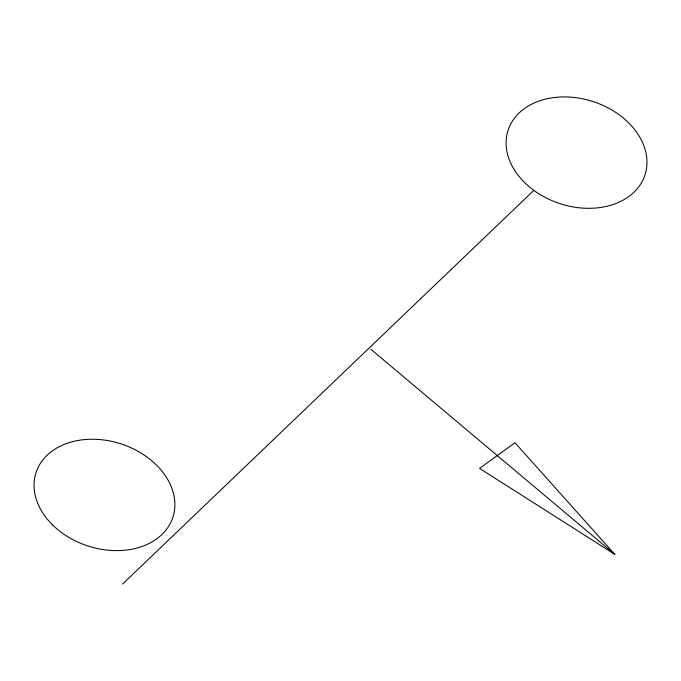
<?xml version="1.0" encoding="UTF-8"?>
<svg xmlns="http://www.w3.org/2000/svg" width="681" height="681" viewBox="0 0 681 681"><rect width="100%" height="100%" fill="white"/><g stroke="black" fill="none" stroke-linecap="round" stroke-linejoin="round"><path stroke-width="1.02" d="M122.571 584.077L533.683 190.501M614.849 554.411L479.569 468.4L514.972 442.727L614.849 554.411L370.983 349.396M52.497 524.83A71.982 53.663 18.1 0 0 171.603 520.667A71.982 53.663 18.1 0 0 89.271 439.288A71.982 53.663 18.1 0 0 52.497 524.83M524.574 182.517A71.99 53.663 18.1 0 0 643.69 178.354A71.99 53.663 18.1 0 0 561.357 96.966A71.99 53.663 18.1 0 0 524.574 182.517"/></g></svg>
